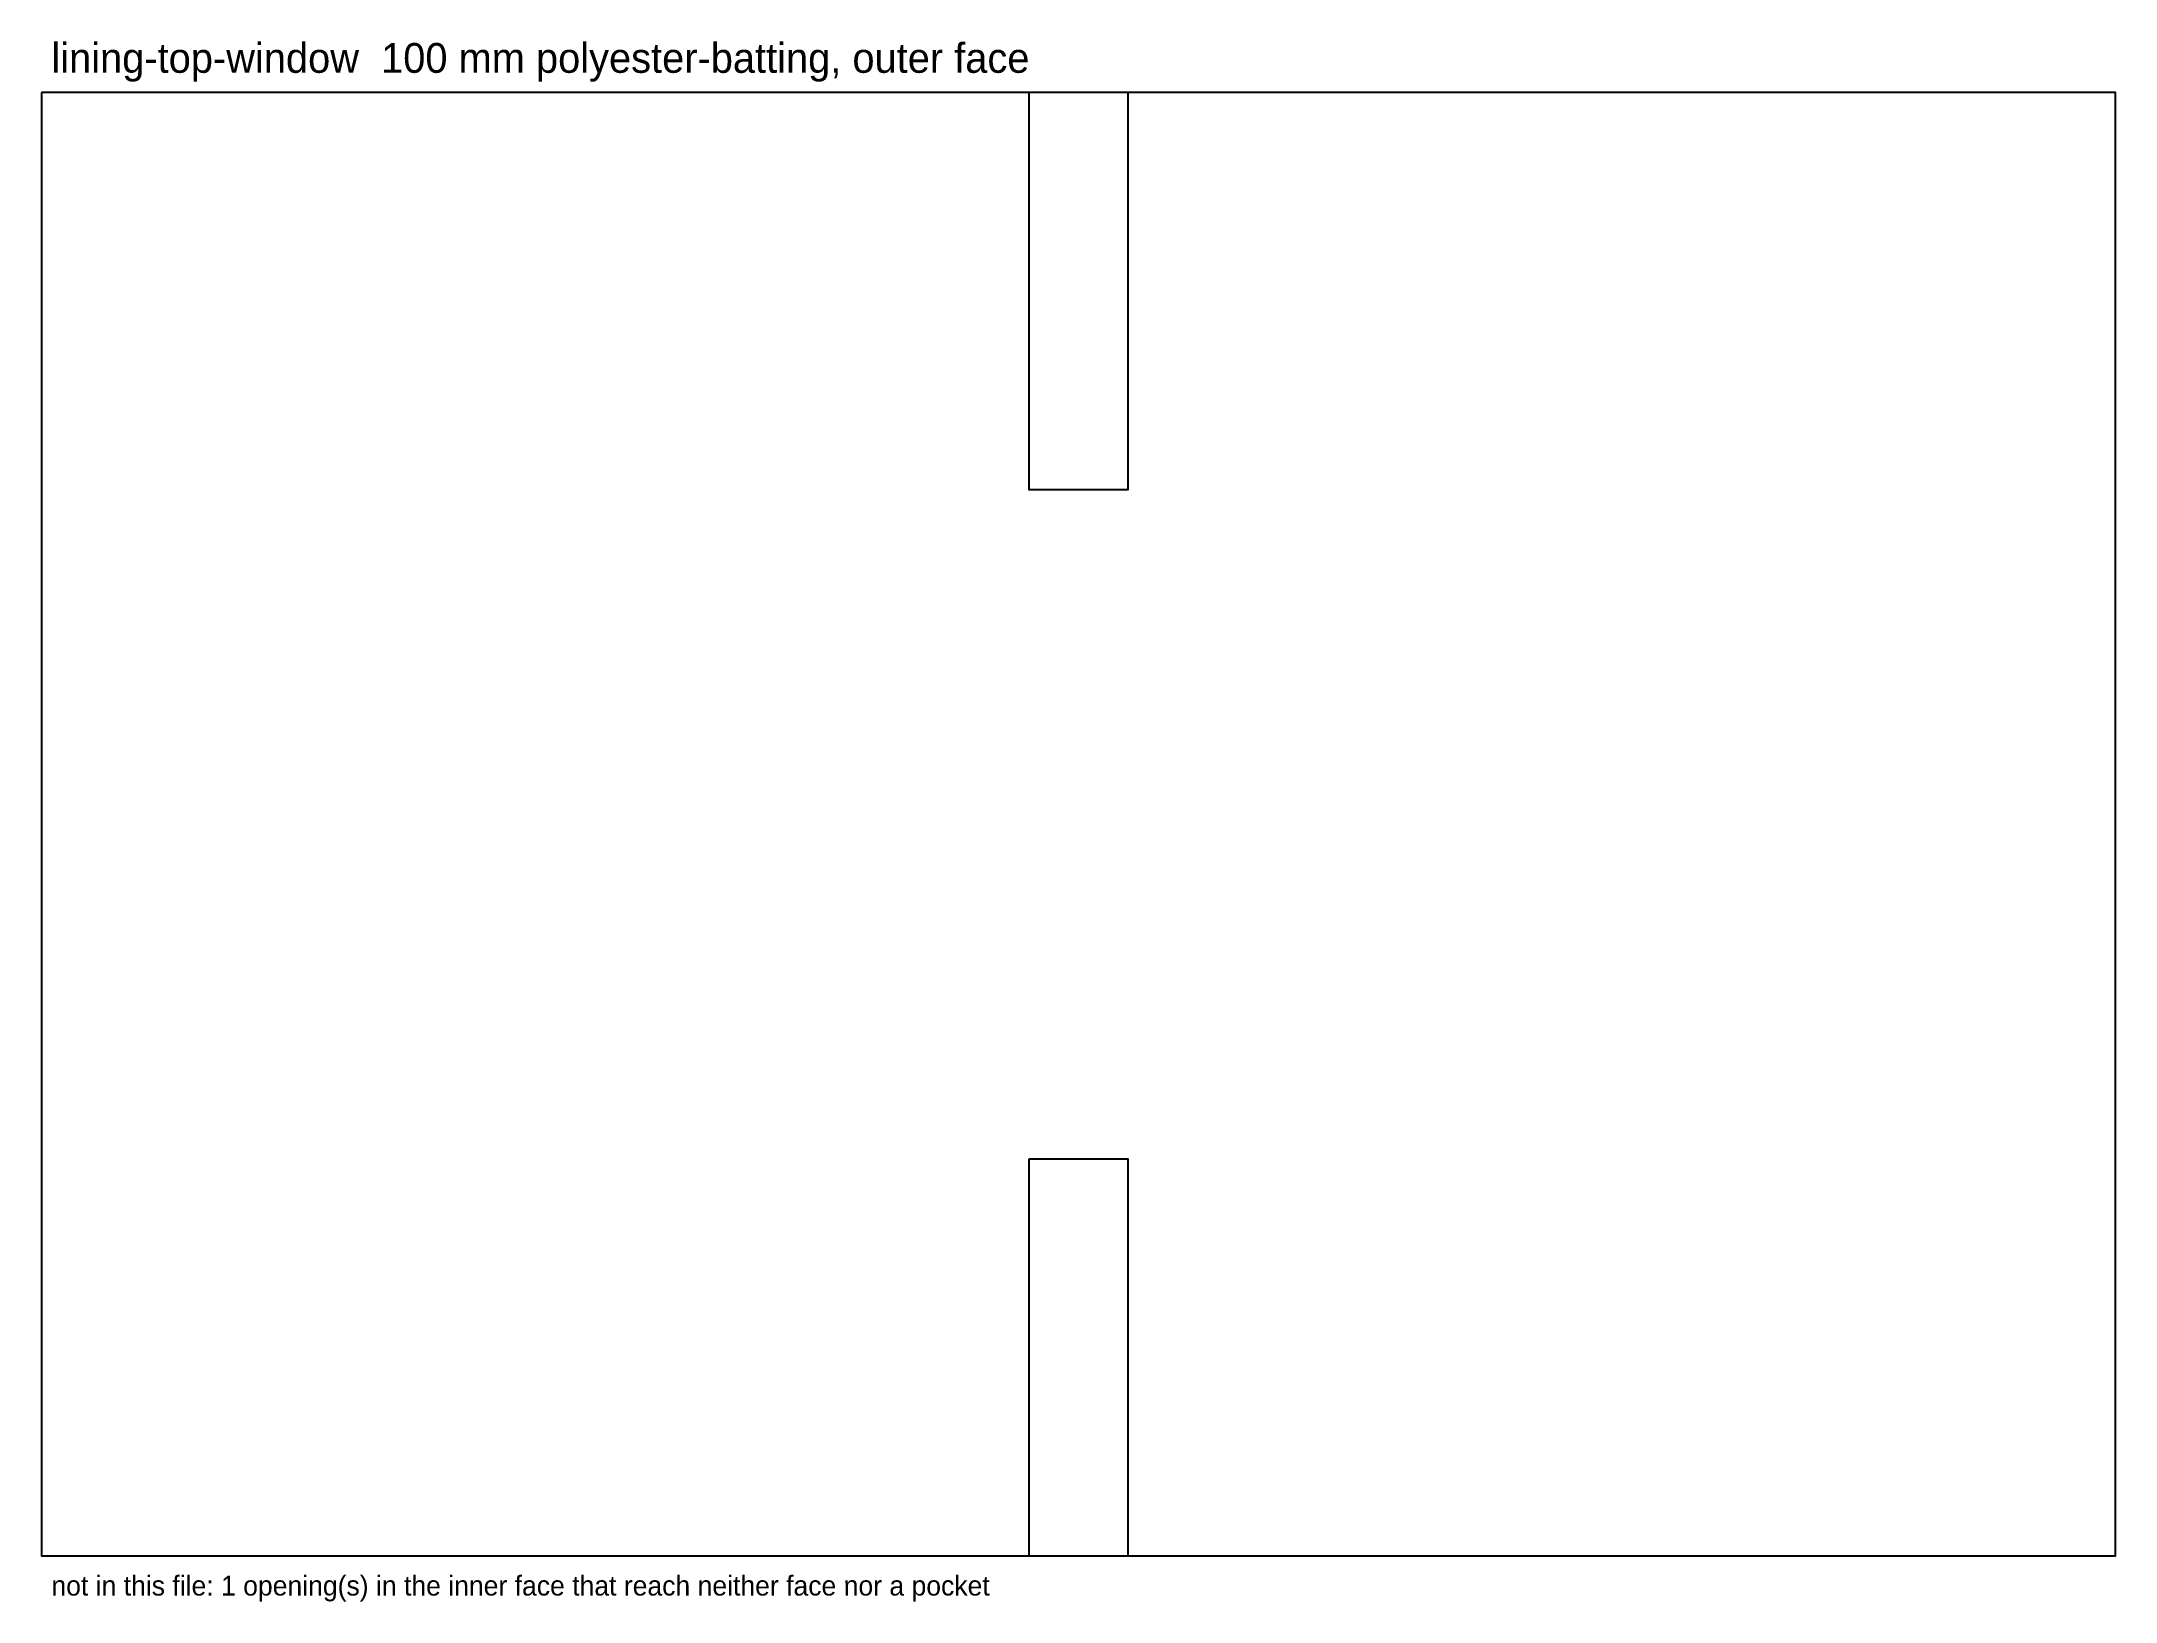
# Model space of a CAD drawing. Header units: millimetres. Extents: x 0 to 418, y -9 to 305.
import ezdxf

# ---------------------------------------------------------------- set-up
doc = ezdxf.new("R2010")
doc.units = ezdxf.units.MM
for name, color, linetype in [('CUT_OUTSIDE', 1, 'Continuous'), ('NOTES', 7, 'Continuous'), ('POCKET_59.5MM', 3, 'Continuous')]:
    doc.layers.add(name, color=color, linetype=linetype)

msp = doc.modelspace()

# ---------------------------------------------------------------- linework, layer by layer
at = {"layer": 'CUT_OUTSIDE'}
msp.add_lwpolyline([(0, 295), (0, 0), (418, 0), (418, 295), (0, 295)], close=True, dxfattribs=at)
at = {"layer": 'POCKET_59.5MM'}
for points in [[(199, 295), (199, 215), (219, 215), (219, 295), (199, 295)], [(199, 80), (199, 0), (219, 0), (219, 80), (199, 80)]]:
    msp.add_lwpolyline(points, close=True, dxfattribs=at)

# ---------------------------------------------------------------- texts
at = {"layer": 'NOTES'}
for s, height, p in [('lining-top-window  100 mm polyester-batting, outer face', 6, (2, 299)), ('not in this file: 1 opening(s) in the inner face that reach neither face nor a pocket', 4, (2, -8))]:
    msp.add_text(s, height=height, dxfattribs=at).set_placement(p)

doc.saveas('drawing.dxf')
